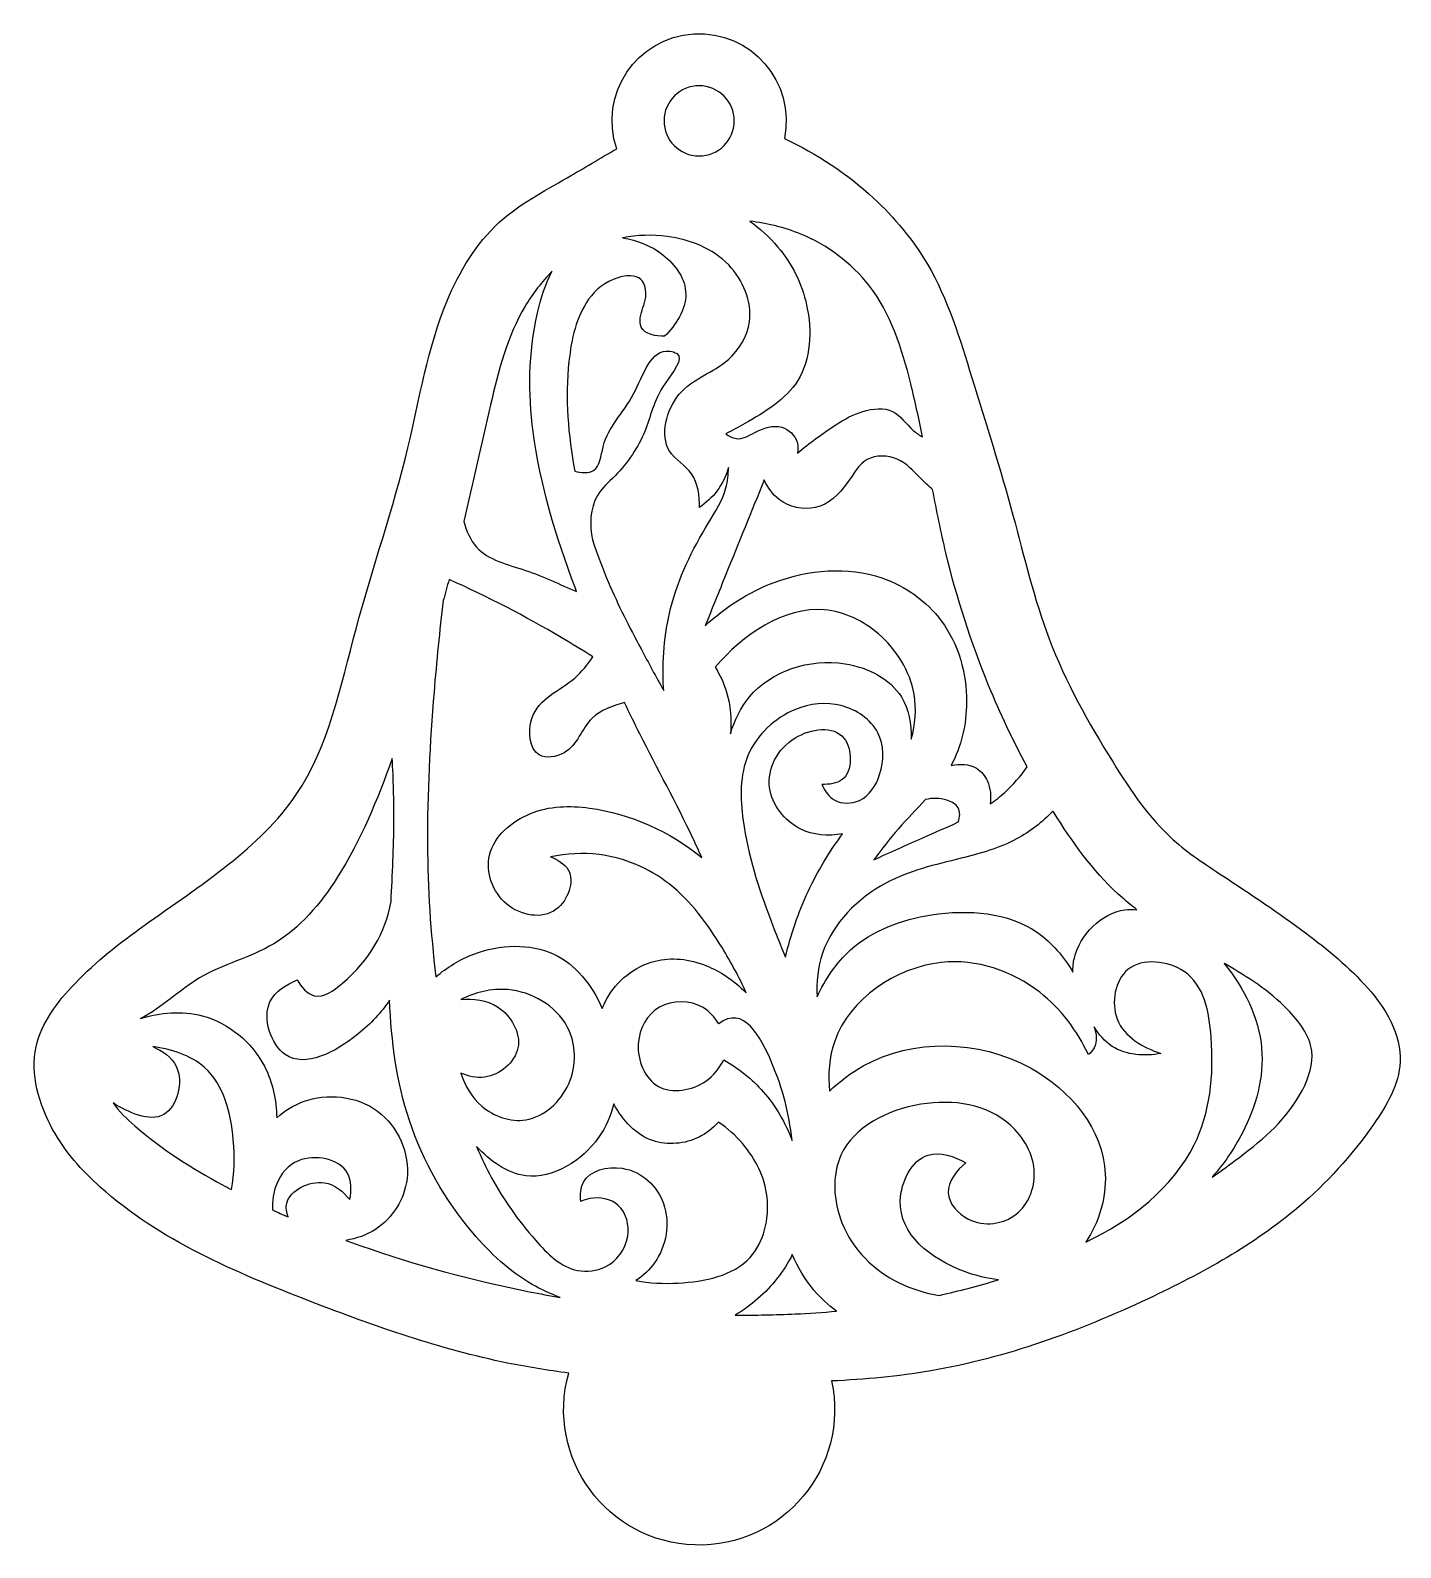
# Model space of a CAD drawing. Header units: centimetres. Extents: x 2 to 128, y -104 to 2.
# Drawn here: x 57.31 to 66.38, y -56.71 to -46.67 of the extents above; entities that cross this region are included whole.
import ezdxf

# ---------------------------------------------------------------- set-up
doc = ezdxf.new("R2010")
doc.units = ezdxf.units.CM
doc.header["$MEASUREMENT"] = 0
doc.layers.add('layer 1', color=7, linetype='Continuous')

msp = doc.modelspace()

# ---------------------------------------------------------------- linework, layer by layer
at = {"layer": 'layer 1', "color": 250}
for points, knots in [([(60.8727, -55.55176), (60.71591, -56.11265), (61.12708, -56.67188), (61.70921, -56.68945), (61.70921, -56.68945), (62.29135, -56.70703), (62.73555, -56.17365), (62.61288, -55.60431), (62.61288, -55.60431), (62.83377, -55.594), (63.05321, -55.57412), (63.26966, -55.53709), (63.26966, -55.53709), (63.76569, -55.4522), (64.24607, -55.27709), (64.70934, -55.05995), (64.70934, -55.05995), (65.0658, -54.89281), (65.41215, -54.70083), (65.70561, -54.45204), (65.70561, -54.45204), (65.89067, -54.29512), (66.05471, -54.11561), (66.20034, -53.90703), (66.20034, -53.90703), (66.28931, -53.77959), (66.37142, -53.6413), (66.37716, -53.49346), (66.37716, -53.49346), (66.38061, -53.40481), (66.35661, -53.31274), (66.3176, -53.23038), (66.3176, -53.23038), (66.27795, -53.14661), (66.22273, -53.07288), (66.16215, -53.0042), (66.16215, -53.0042), (66.04083, -52.8667), (65.89791, -52.74946), (65.75098, -52.63954), (65.75098, -52.63954), (65.57293, -52.50634), (65.38899, -52.38391), (65.20259, -52.2616), (65.20259, -52.2616), (65.08896, -52.18705), (64.97437, -52.11253), (64.8744, -52.02263), (64.8744, -52.02263), (64.71463, -51.87901), (64.59207, -51.69612), (64.47633, -51.51061), (64.47633, -51.51061), (64.31235, -51.24772), (64.16217, -50.97959), (64.0537, -50.69442), (64.0537, -50.69442), (63.95299, -50.42971), (63.88823, -50.15035), (63.81371, -49.87564), (63.81371, -49.87564), (63.7308, -49.56997), (63.63583, -49.27009), (63.54201, -48.96595), (63.54201, -48.96595), (63.46216, -48.70717), (63.38317, -48.44529), (63.24714, -48.21394), (63.24714, -48.21394), (63.15223, -48.05255), (63.02958, -47.906), (62.89078, -47.77744), (62.89078, -47.77744), (62.71602, -47.6156), (62.51565, -47.48225), (62.30076, -47.38359), (62.30076, -47.38359), (62.37799, -47.01136), (62.0802, -46.66763), (61.7008, -46.69101), (61.7008, -46.69101), (61.32139, -46.71442), (61.0681, -47.09217), (61.19047, -47.45204), (61.19047, -47.45204), (61.08073, -47.5138), (60.97364, -47.57946), (60.86368, -47.64268), (60.86368, -47.64268), (60.70643, -47.73309), (60.54339, -47.81852), (60.41128, -47.93943), (60.41128, -47.93943), (60.25978, -48.07817), (60.14902, -48.26361), (60.06844, -48.4569), (60.06844, -48.4569), (59.93764, -48.77052), (59.88622, -49.10478), (59.80816, -49.42992), (59.80816, -49.42992), (59.7116, -49.83206), (59.57429, -50.22024), (59.46477, -50.62746), (59.46477, -50.62746), (59.36231, -51.00859), (59.28421, -51.40639), (59.06923, -51.72422), (59.06923, -51.72422), (58.95014, -51.90032), (58.78904, -52.05182), (58.61904, -52.18737), (58.61904, -52.18737), (58.43781, -52.33184), (58.24647, -52.45815), (58.06141, -52.59114), (58.06141, -52.59114), (57.90142, -52.70611), (57.74613, -52.82606), (57.60497, -52.97316), (57.60497, -52.97316), (57.48811, -53.09493), (57.38096, -53.23529), (57.34701, -53.39298), (57.34701, -53.39298), (57.3086, -53.57133), (57.36392, -53.77187), (57.45627, -53.93954), (57.45627, -53.93954), (57.53819, -54.08833), (57.6493, -54.21128), (57.77124, -54.32079), (57.77124, -54.32079), (58.16167, -54.67158), (58.6629, -54.88487), (59.16241, -55.07759), (59.16241, -55.07759), (59.59366, -55.24399), (60.02365, -55.39504), (60.46743, -55.48544), (60.46743, -55.48544), (60.60138, -55.51271), (60.73658, -55.53447), (60.8727, -55.55176)], [0, 0, 0, 0, 0.02702703, 0.02702703, 0.02702703, 0.02702703, 0.05405405, 0.05405405, 0.05405405, 0.05405405, 0.08108108, 0.08108108, 0.08108108, 0.08108108, 0.10810811, 0.10810811, 0.10810811, 0.10810811, 0.13513514, 0.13513514, 0.13513514, 0.13513514, 0.16216216, 0.16216216, 0.16216216, 0.16216216, 0.18918919, 0.18918919, 0.18918919, 0.18918919, 0.21621622, 0.21621622, 0.21621622, 0.21621622, 0.24324324, 0.24324324, 0.24324324, 0.24324324, 0.27027027, 0.27027027, 0.27027027, 0.27027027, 0.2972973, 0.2972973, 0.2972973, 0.2972973, 0.32432432, 0.32432432, 0.32432432, 0.32432432, 0.35135135, 0.35135135, 0.35135135, 0.35135135, 0.37837838, 0.37837838, 0.37837838, 0.37837838, 0.40540541, 0.40540541, 0.40540541, 0.40540541, 0.43243243, 0.43243243, 0.43243243, 0.43243243, 0.45945946, 0.45945946, 0.45945946, 0.45945946, 0.48648649, 0.48648649, 0.48648649, 0.48648649, 0.51351351, 0.51351351, 0.51351351, 0.51351351, 0.54054054, 0.54054054, 0.54054054, 0.54054054, 0.56756757, 0.56756757, 0.56756757, 0.56756757, 0.59459459, 0.59459459, 0.59459459, 0.59459459, 0.62162162, 0.62162162, 0.62162162, 0.62162162, 0.64864865, 0.64864865, 0.64864865, 0.64864865, 0.67567568, 0.67567568, 0.67567568, 0.67567568, 0.7027027, 0.7027027, 0.7027027, 0.7027027, 0.72972973, 0.72972973, 0.72972973, 0.72972973, 0.75675676, 0.75675676, 0.75675676, 0.75675676, 0.78378378, 0.78378378, 0.78378378, 0.78378378, 0.81081081, 0.81081081, 0.81081081, 0.81081081, 0.83783784, 0.83783784, 0.83783784, 0.83783784, 0.86486486, 0.86486486, 0.86486486, 0.86486486, 0.89189189, 0.89189189, 0.89189189, 0.89189189, 0.91891892, 0.91891892, 0.91891892, 0.91891892, 0.94594595, 0.94594595, 0.94594595, 0.94594595, 1, 1, 1, 1]), ([(61.73548, -47.49872), (61.60719, -47.49827), (61.50355, -47.39389), (61.504, -47.26561), (61.504, -47.26561), (61.50447, -47.13734), (61.60882, -47.03369), (61.73709, -47.03417), (61.73709, -47.03417), (61.8654, -47.03462), (61.96902, -47.13897), (61.96857, -47.26724), (61.96857, -47.26724), (61.96809, -47.39555), (61.86375, -47.49916), (61.73548, -47.49872)], [0, 0, 0, 0, 0.2, 0.2, 0.2, 0.2, 0.4, 0.4, 0.4, 0.4, 0.6, 0.6, 0.6, 0.6, 1, 1, 1, 1]), ([(62.50962, -49.36928), (62.46777, -49.40025), (62.42687, -49.43222), (62.3869, -49.46543), (62.3869, -49.46543), (62.39174, -49.44163), (62.39273, -49.4162), (62.38588, -49.39263), (62.38588, -49.39263), (62.37254, -49.34691), (62.32973, -49.30825), (62.28469, -49.29425), (62.28469, -49.29425), (62.22608, -49.27603), (62.16368, -49.29954), (62.10447, -49.32918), (62.10447, -49.32918), (62.06262, -49.35011), (62.02236, -49.37406), (61.98095, -49.36867), (61.98095, -49.36867), (61.9568, -49.36554), (61.93224, -49.3524), (61.91224, -49.33706), (61.91224, -49.33706), (61.95536, -49.31648), (61.99664, -49.29342), (62.03869, -49.26949), (62.03869, -49.26949), (62.17121, -49.19407), (62.31148, -49.10995), (62.38935, -48.98471), (62.38935, -48.98471), (62.47587, -48.84559), (62.4854, -48.6558), (62.44808, -48.48644), (62.44808, -48.48644), (62.41589, -48.3404), (62.34884, -48.20957), (62.25556, -48.09901), (62.25556, -48.09901), (62.20187, -48.03536), (62.13947, -47.97845), (62.07145, -47.92998), (62.07145, -47.92998), (62.18755, -47.94466), (62.30098, -47.97137), (62.40916, -48.0159), (62.40916, -48.0159), (62.58389, -48.08784), (62.74486, -48.20632), (62.86056, -48.35463), (62.86056, -48.35463), (63.00571, -48.54068), (63.07963, -48.77368), (63.1374, -49.00621), (63.1374, -49.00621), (63.16653, -49.12347), (63.19154, -49.24062), (63.21485, -49.3575), (63.21485, -49.3575), (63.1931, -49.34522), (63.17243, -49.33106), (63.15344, -49.31431), (63.15344, -49.31431), (63.10639, -49.27281), (63.06981, -49.21548), (63.01682, -49.18948), (63.01682, -49.18948), (62.96044, -49.16182), (62.88548, -49.16967), (62.81992, -49.18958), (62.81992, -49.18958), (62.75325, -49.20981), (62.6963, -49.24251), (62.64048, -49.27842), (62.64048, -49.27842), (62.59607, -49.30701), (62.55236, -49.33763), (62.50962, -49.36928)], [0, 0, 0, 0, 0.04761905, 0.04761905, 0.04761905, 0.04761905, 0.0952381, 0.0952381, 0.0952381, 0.0952381, 0.14285714, 0.14285714, 0.14285714, 0.14285714, 0.19047619, 0.19047619, 0.19047619, 0.19047619, 0.23809524, 0.23809524, 0.23809524, 0.23809524, 0.28571429, 0.28571429, 0.28571429, 0.28571429, 0.33333333, 0.33333333, 0.33333333, 0.33333333, 0.38095238, 0.38095238, 0.38095238, 0.38095238, 0.42857143, 0.42857143, 0.42857143, 0.42857143, 0.47619048, 0.47619048, 0.47619048, 0.47619048, 0.52380952, 0.52380952, 0.52380952, 0.52380952, 0.57142857, 0.57142857, 0.57142857, 0.57142857, 0.61904762, 0.61904762, 0.61904762, 0.61904762, 0.66666667, 0.66666667, 0.66666667, 0.66666667, 0.71428571, 0.71428571, 0.71428571, 0.71428571, 0.76190476, 0.76190476, 0.76190476, 0.76190476, 0.80952381, 0.80952381, 0.80952381, 0.80952381, 0.85714286, 0.85714286, 0.85714286, 0.85714286, 0.9047619, 0.9047619, 0.9047619, 0.9047619, 1, 1, 1, 1]), ([(61.54713, -50.49338), (61.50447, -50.6623), (61.49124, -50.8404), (61.50055, -51.01458), (61.50055, -51.01458), (61.50093, -51.02157), (61.50132, -51.02852), (61.50166, -51.03551), (61.50166, -51.03551), (61.45027, -50.94459), (61.40061, -50.85268), (61.3516, -50.76039), (61.3516, -50.76039), (61.27501, -50.6161), (61.20014, -50.47079), (61.13599, -50.32041), (61.13599, -50.32041), (61.09671, -50.22841), (61.06149, -50.1345), (61.03029, -50.03924), (61.03029, -50.03924), (61.0101, -49.94298), (61.01307, -49.82888), (61.06232, -49.7459), (61.06232, -49.7459), (61.09183, -49.6962), (61.13793, -49.65766), (61.18032, -49.61438), (61.18032, -49.61438), (61.2648, -49.52814), (61.33473, -49.423), (61.37598, -49.3219), (61.37598, -49.3219), (61.41652, -49.22257), (61.42938, -49.12712), (61.51133, -49.00366), (61.51133, -49.00366), (61.56158, -48.92796), (61.63786, -48.8417), (61.58844, -48.8061), (61.58844, -48.8061), (61.57693, -48.79779), (61.55855, -48.79225), (61.5416, -48.79011), (61.5416, -48.79011), (61.41477, -48.77416), (61.3681, -48.94943), (61.30254, -49.0732), (61.30254, -49.0732), (61.23124, -49.20789), (61.13761, -49.28158), (61.10102, -49.42236), (61.10102, -49.42236), (61.08561, -49.48176), (61.08035, -49.55306), (61.03668, -49.57976), (61.03668, -49.57976), (61.00506, -49.59909), (60.95338, -49.59508), (60.91373, -49.58458), (60.91373, -49.58458), (60.86888, -49.34634), (60.84814, -49.1053), (60.87465, -48.85749), (60.87465, -48.85749), (60.89035, -48.71105), (60.9225, -48.56221), (61.00487, -48.44736), (61.00487, -48.44736), (61.05074, -48.38343), (61.11212, -48.33), (61.19704, -48.30438), (61.19704, -48.30438), (61.25175, -48.28786), (61.31623, -48.28288), (61.35096, -48.31567), (61.35096, -48.31567), (61.37846, -48.34167), (61.3873, -48.39141), (61.3823, -48.43394), (61.3823, -48.43394), (61.37658, -48.48259), (61.35275, -48.52179), (61.34643, -48.56929), (61.34643, -48.56929), (61.34366, -48.5904), (61.34433, -48.61316), (61.35272, -48.63124), (61.35272, -48.63124), (61.37514, -48.67954), (61.4527, -48.69457), (61.50798, -48.69077), (61.50798, -48.69077), (61.58228, -48.61861), (61.64866, -48.51442), (61.64793, -48.41335), (61.64793, -48.41335), (61.64723, -48.31519), (61.58317, -48.21994), (61.49625, -48.1524), (61.49625, -48.1524), (61.41962, -48.09285), (61.32519, -48.05482), (61.22996, -48.04037), (61.22996, -48.04037), (61.32618, -48.02145), (61.42565, -48.01864), (61.52457, -48.03175), (61.52457, -48.03175), (61.67543, -48.05176), (61.82514, -48.10874), (61.93182, -48.2202), (61.93182, -48.2202), (62.02692, -48.31953), (62.08785, -48.46219), (62.06928, -48.59583), (62.06928, -48.59583), (62.05602, -48.6915), (62.00201, -48.78258), (61.92988, -48.84597), (61.92988, -48.84597), (61.82961, -48.93405), (61.69426, -48.9686), (61.60477, -49.07575), (61.60477, -49.07575), (61.51912, -49.17832), (61.47547, -49.34742), (61.54085, -49.45142), (61.54085, -49.45142), (61.57685, -49.50872), (61.64599, -49.54626), (61.68616, -49.60302), (61.68616, -49.60302), (61.72966, -49.66452), (61.73917, -49.74862), (61.73847, -49.82444), (61.73847, -49.82444), (61.78217, -49.79481), (61.82183, -49.75822), (61.85369, -49.71573), (61.85369, -49.71573), (61.88863, -49.66921), (61.91424, -49.61565), (61.93039, -49.56011), (61.93039, -49.56011), (61.92978, -49.6055), (61.92519, -49.65163), (61.91341, -49.69521), (61.91341, -49.69521), (61.89112, -49.77783), (61.84314, -49.85134), (61.798, -49.92611), (61.798, -49.92611), (61.6896, -50.10585), (61.59769, -50.29313), (61.54713, -50.49338)], [0, 0, 0, 0, 0.025, 0.025, 0.025, 0.025, 0.05, 0.05, 0.05, 0.05, 0.075, 0.075, 0.075, 0.075, 0.1, 0.1, 0.1, 0.1, 0.125, 0.125, 0.125, 0.125, 0.15, 0.15, 0.15, 0.15, 0.175, 0.175, 0.175, 0.175, 0.2, 0.2, 0.2, 0.2, 0.225, 0.225, 0.225, 0.225, 0.25, 0.25, 0.25, 0.25, 0.275, 0.275, 0.275, 0.275, 0.3, 0.3, 0.3, 0.3, 0.325, 0.325, 0.325, 0.325, 0.35, 0.35, 0.35, 0.35, 0.375, 0.375, 0.375, 0.375, 0.4, 0.4, 0.4, 0.4, 0.425, 0.425, 0.425, 0.425, 0.45, 0.45, 0.45, 0.45, 0.475, 0.475, 0.475, 0.475, 0.5, 0.5, 0.5, 0.5, 0.525, 0.525, 0.525, 0.525, 0.55, 0.55, 0.55, 0.55, 0.575, 0.575, 0.575, 0.575, 0.6, 0.6, 0.6, 0.6, 0.625, 0.625, 0.625, 0.625, 0.65, 0.65, 0.65, 0.65, 0.675, 0.675, 0.675, 0.675, 0.7, 0.7, 0.7, 0.7, 0.725, 0.725, 0.725, 0.725, 0.75, 0.75, 0.75, 0.75, 0.775, 0.775, 0.775, 0.775, 0.8, 0.8, 0.8, 0.8, 0.825, 0.825, 0.825, 0.825, 0.85, 0.85, 0.85, 0.85, 0.875, 0.875, 0.875, 0.875, 0.9, 0.9, 0.9, 0.9, 0.925, 0.925, 0.925, 0.925, 0.95, 0.95, 0.95, 0.95, 1, 1, 1, 1]), ([(60.58572, -50.24079), (60.46864, -50.2012), (60.34014, -50.17332), (60.26256, -50.08622), (60.26256, -50.08622), (60.22151, -50.04012), (60.19474, -49.97747), (60.17815, -49.91651), (60.17815, -49.91651), (60.23934, -49.66069), (60.29503, -49.40357), (60.35568, -49.14517), (60.35568, -49.14517), (60.4087, -48.91915), (60.46551, -48.69217), (60.58486, -48.49238), (60.58486, -48.49238), (60.63443, -48.40937), (60.69482, -48.33105), (60.76356, -48.26119), (60.76356, -48.26119), (60.71856, -48.34403), (60.68876, -48.44152), (60.66671, -48.53717), (60.66671, -48.53717), (60.60407, -48.80919), (60.60416, -49.06644), (60.63737, -49.32305), (60.63737, -49.32305), (60.6825, -49.6718), (60.7888, -50.01939), (60.9151, -50.35506), (60.9151, -50.35506), (60.91829, -50.36354), (60.92148, -50.37202), (60.9247, -50.38052), (60.9247, -50.38052), (60.81311, -50.33394), (60.70538, -50.28123), (60.58572, -50.24079)], [0, 0, 0, 0, 0.09090909, 0.09090909, 0.09090909, 0.09090909, 0.18181818, 0.18181818, 0.18181818, 0.18181818, 0.27272727, 0.27272727, 0.27272727, 0.27272727, 0.36363636, 0.36363636, 0.36363636, 0.36363636, 0.45454545, 0.45454545, 0.45454545, 0.45454545, 0.54545455, 0.54545455, 0.54545455, 0.54545455, 0.63636364, 0.63636364, 0.63636364, 0.63636364, 0.72727273, 0.72727273, 0.72727273, 0.72727273, 0.81818182, 0.81818182, 0.81818182, 0.81818182, 1, 1, 1, 1]), ([(62.9458, -50.29058), (62.71841, -50.21255), (62.46119, -50.23568), (62.23364, -50.32067), (62.23364, -50.32067), (62.06198, -50.38476), (61.9072, -50.48409), (61.7763, -50.60718), (61.7763, -50.60718), (61.82189, -50.49428), (61.86754, -50.38141), (61.91326, -50.26857), (61.91326, -50.26857), (61.99783, -50.05975), (62.08252, -49.85098), (62.16744, -49.64232), (62.16744, -49.64232), (62.18991, -49.69195), (62.22267, -49.73841), (62.26717, -49.7719), (62.26717, -49.7719), (62.33359, -49.82186), (62.42616, -49.84301), (62.50528, -49.82517), (62.50528, -49.82517), (62.59269, -49.80546), (62.6636, -49.73815), (62.7187, -49.66031), (62.7187, -49.66031), (62.75969, -49.60238), (62.79195, -49.53861), (62.8487, -49.50744), (62.8487, -49.50744), (62.90516, -49.47644), (62.98587, -49.47765), (63.04824, -49.5046), (63.04824, -49.5046), (63.10952, -49.53108), (63.15304, -49.58235), (63.19964, -49.62908), (63.19964, -49.62908), (63.22631, -49.65585), (63.254, -49.68111), (63.28188, -49.70596), (63.28188, -49.70596), (63.30877, -49.84604), (63.33669, -49.98564), (63.36983, -50.12457), (63.36983, -50.12457), (63.44094, -50.42268), (63.5361, -50.71774), (63.65299, -51.00237), (63.65299, -51.00237), (63.7286, -51.1865), (63.81329, -51.36629), (63.90797, -51.54137), (63.90797, -51.54137), (63.86427, -51.60265), (63.8152, -51.66017), (63.76005, -51.7099), (63.76005, -51.7099), (63.72955, -51.73736), (63.69724, -51.76244), (63.66348, -51.7857), (63.66348, -51.7857), (63.6699, -51.73418), (63.66521, -51.6819), (63.64441, -51.63554), (63.64441, -51.63554), (63.62877, -51.60067), (63.60402, -51.56915), (63.57241, -51.54985), (63.57241, -51.54985), (63.5251, -51.52095), (63.46241, -51.51942), (63.4041, -51.53247), (63.4041, -51.53247), (63.47243, -51.40671), (63.50618, -51.25952), (63.50685, -51.11175), (63.50685, -51.11175), (63.50774, -50.91954), (63.45265, -50.72642), (63.3394, -50.57469), (63.3394, -50.57469), (63.24168, -50.44381), (63.10065, -50.34373), (62.9458, -50.29058)], [0, 0, 0, 0, 0.04347826, 0.04347826, 0.04347826, 0.04347826, 0.08695652, 0.08695652, 0.08695652, 0.08695652, 0.13043478, 0.13043478, 0.13043478, 0.13043478, 0.17391304, 0.17391304, 0.17391304, 0.17391304, 0.2173913, 0.2173913, 0.2173913, 0.2173913, 0.26086957, 0.26086957, 0.26086957, 0.26086957, 0.30434783, 0.30434783, 0.30434783, 0.30434783, 0.34782609, 0.34782609, 0.34782609, 0.34782609, 0.39130435, 0.39130435, 0.39130435, 0.39130435, 0.43478261, 0.43478261, 0.43478261, 0.43478261, 0.47826087, 0.47826087, 0.47826087, 0.47826087, 0.52173913, 0.52173913, 0.52173913, 0.52173913, 0.56521739, 0.56521739, 0.56521739, 0.56521739, 0.60869565, 0.60869565, 0.60869565, 0.60869565, 0.65217391, 0.65217391, 0.65217391, 0.65217391, 0.69565217, 0.69565217, 0.69565217, 0.69565217, 0.73913043, 0.73913043, 0.73913043, 0.73913043, 0.7826087, 0.7826087, 0.7826087, 0.7826087, 0.82608696, 0.82608696, 0.82608696, 0.82608696, 0.86956522, 0.86956522, 0.86956522, 0.86956522, 0.91304348, 0.91304348, 0.91304348, 0.91304348, 1, 1, 1, 1]), ([(62.0473, -53.03546), (61.96114, -52.94964), (61.8745, -52.89334), (61.78587, -52.85742), (61.78587, -52.85742), (61.67096, -52.81081), (61.55271, -52.79847), (61.44463, -52.8258), (61.44463, -52.8258), (61.30981, -52.85991), (61.19085, -52.95568), (61.1245, -53.07623), (61.1245, -53.07623), (61.11327, -53.09662), (61.10354, -53.11771), (61.09525, -53.13939), (61.09525, -53.13939), (61.02545, -52.98155), (60.91816, -52.84715), (60.77419, -52.78028), (60.77419, -52.78028), (60.61647, -52.70701), (60.4147, -52.71482), (60.2439, -52.77958), (60.2439, -52.77958), (60.15091, -52.81483), (60.0671, -52.86696), (59.99354, -52.93028), (59.99354, -52.93028), (59.95762, -52.63682), (59.9401, -52.34515), (59.93812, -52.0523), (59.93812, -52.0523), (59.93586, -51.71746), (59.95388, -51.38107), (59.98119, -51.0462), (59.98119, -51.0462), (59.99775, -50.8434), (60.01772, -50.64118), (60.0426, -50.4394), (60.0426, -50.4394), (60.05559, -50.39318), (60.06831, -50.34689), (60.08079, -50.30057), (60.08079, -50.30057), (60.33533, -50.41472), (60.5838, -50.54321), (60.82396, -50.68513), (60.82396, -50.68513), (60.89449, -50.7268), (60.96433, -50.76965), (61.03342, -50.81361), (61.03342, -50.81361), (60.99718, -50.86347), (60.95976, -50.91246), (60.91302, -50.95298), (60.91302, -50.95298), (60.81413, -51.0387), (60.67358, -51.08623), (60.62904, -51.22009), (60.62904, -51.22009), (60.60087, -51.30479), (60.61115, -51.42404), (60.67769, -51.46194), (60.67769, -51.46194), (60.72216, -51.48727), (60.79177, -51.47629), (60.84192, -51.44729), (60.84192, -51.44729), (60.93156, -51.39545), (60.95896, -51.28616), (61.02777, -51.21856), (61.02777, -51.21856), (61.08318, -51.1641), (61.16546, -51.1367), (61.24177, -51.1158), (61.24177, -51.1158), (61.27514, -51.18529), (61.30924, -51.25442), (61.34401, -51.32325), (61.34401, -51.32325), (61.46023, -51.5533), (61.58407, -51.78008), (61.69499, -52.01303), (61.69499, -52.01303), (61.71518, -52.05546), (61.73493, -52.09804), (61.75429, -52.14086), (61.75429, -52.14086), (61.54365, -51.96872), (61.28056, -51.84976), (61.01052, -51.81374), (61.01052, -51.81374), (60.87918, -51.7962), (60.74618, -51.7983), (60.61998, -51.84985), (60.61998, -51.84985), (60.49572, -51.90058), (60.37804, -51.99925), (60.3486, -52.12459), (60.3486, -52.12459), (60.32243, -52.23602), (60.36605, -52.36853), (60.46242, -52.44851), (60.46242, -52.44851), (60.55509, -52.52536), (60.69651, -52.55366), (60.79062, -52.48318), (60.79062, -52.48318), (60.86843, -52.4249), (60.91388, -52.29912), (60.86993, -52.22207), (60.86993, -52.22207), (60.84658, -52.18112), (60.79795, -52.15393), (60.75295, -52.13633), (60.75295, -52.13633), (60.85771, -52.11415), (60.96671, -52.10749), (61.07387, -52.12088), (61.07387, -52.12088), (61.24154, -52.14182), (61.40469, -52.2119), (61.53759, -52.31529), (61.53759, -52.31529), (61.68248, -52.428), (61.79146, -52.58026), (61.88774, -52.73696), (61.88774, -52.73696), (61.9472, -52.83375), (62.00182, -52.93223), (62.0473, -53.03546)], [0, 0, 0, 0, 0.02941176, 0.02941176, 0.02941176, 0.02941176, 0.05882353, 0.05882353, 0.05882353, 0.05882353, 0.08823529, 0.08823529, 0.08823529, 0.08823529, 0.11764706, 0.11764706, 0.11764706, 0.11764706, 0.14705882, 0.14705882, 0.14705882, 0.14705882, 0.17647059, 0.17647059, 0.17647059, 0.17647059, 0.20588235, 0.20588235, 0.20588235, 0.20588235, 0.23529412, 0.23529412, 0.23529412, 0.23529412, 0.26470588, 0.26470588, 0.26470588, 0.26470588, 0.29411765, 0.29411765, 0.29411765, 0.29411765, 0.32352941, 0.32352941, 0.32352941, 0.32352941, 0.35294118, 0.35294118, 0.35294118, 0.35294118, 0.38235294, 0.38235294, 0.38235294, 0.38235294, 0.41176471, 0.41176471, 0.41176471, 0.41176471, 0.44117647, 0.44117647, 0.44117647, 0.44117647, 0.47058824, 0.47058824, 0.47058824, 0.47058824, 0.5, 0.5, 0.5, 0.5, 0.52941176, 0.52941176, 0.52941176, 0.52941176, 0.55882353, 0.55882353, 0.55882353, 0.55882353, 0.58823529, 0.58823529, 0.58823529, 0.58823529, 0.61764706, 0.61764706, 0.61764706, 0.61764706, 0.64705882, 0.64705882, 0.64705882, 0.64705882, 0.67647059, 0.67647059, 0.67647059, 0.67647059, 0.70588235, 0.70588235, 0.70588235, 0.70588235, 0.73529412, 0.73529412, 0.73529412, 0.73529412, 0.76470588, 0.76470588, 0.76470588, 0.76470588, 0.79411765, 0.79411765, 0.79411765, 0.79411765, 0.82352941, 0.82352941, 0.82352941, 0.82352941, 0.85294118, 0.85294118, 0.85294118, 0.85294118, 0.88235294, 0.88235294, 0.88235294, 0.88235294, 0.91176471, 0.91176471, 0.91176471, 0.91176471, 0.94117647, 0.94117647, 0.94117647, 0.94117647, 1, 1, 1, 1]), ([(62.06899, -51.07854), (62.01002, -51.14943), (61.96941, -51.23524), (61.94302, -51.32306), (61.94302, -51.32306), (61.95218, -51.23065), (61.94448, -51.13498), (61.9175, -51.04562), (61.9175, -51.04562), (61.90005, -50.98784), (61.87453, -50.93269), (61.84304, -50.88155), (61.84304, -50.88155), (62.02118, -50.66861), (62.29955, -50.47778), (62.5672, -50.50174), (62.5672, -50.50174), (62.69535, -50.51322), (62.82101, -50.5739), (62.923, -50.66115), (62.923, -50.66115), (63.04438, -50.76496), (63.1322, -50.90638), (63.15887, -51.06065), (63.15887, -51.06065), (63.17572, -51.15801), (63.16818, -51.26044), (63.14085, -51.3566), (63.14085, -51.3566), (63.14257, -51.25697), (63.12413, -51.15772), (63.07503, -51.07842), (63.07503, -51.07842), (63.00042, -50.95786), (62.85492, -50.88327), (62.70243, -50.85919), (62.70243, -50.85919), (62.466, -50.82184), (62.21281, -50.9058), (62.06899, -51.07854)], [0, 0, 0, 0, 0.09090909, 0.09090909, 0.09090909, 0.09090909, 0.18181818, 0.18181818, 0.18181818, 0.18181818, 0.27272727, 0.27272727, 0.27272727, 0.27272727, 0.36363636, 0.36363636, 0.36363636, 0.36363636, 0.45454545, 0.45454545, 0.45454545, 0.45454545, 0.54545455, 0.54545455, 0.54545455, 0.54545455, 0.63636364, 0.63636364, 0.63636364, 0.63636364, 0.72727273, 0.72727273, 0.72727273, 0.72727273, 0.81818182, 0.81818182, 0.81818182, 0.81818182, 1, 1, 1, 1]), ([(62.20991, -52.55433), (62.13006, -52.34107), (62.05847, -52.12643), (62.02724, -51.89528), (62.02724, -51.89528), (62.00737, -51.74809), (62.00382, -51.59422), (62.06143, -51.46117), (62.06143, -51.46117), (62.11877, -51.32874), (62.23664, -51.21696), (62.37372, -51.16075), (62.37372, -51.16075), (62.47016, -51.12123), (62.57613, -51.1092), (62.67758, -51.1359), (62.67758, -51.1359), (62.77762, -51.16222), (62.87326, -51.22622), (62.9193, -51.31465), (62.9193, -51.31465), (62.96185, -51.39638), (62.96198, -51.49897), (62.93132, -51.59228), (62.93132, -51.59228), (62.90733, -51.66521), (62.86452, -51.73245), (62.79705, -51.76298), (62.79705, -51.76298), (62.74645, -51.78586), (62.68201, -51.78812), (62.63422, -51.76174), (62.63422, -51.76174), (62.59467, -51.73989), (62.56653, -51.69838), (62.54956, -51.65676), (62.54956, -51.65676), (62.5955, -51.65765), (62.64848, -51.6527), (62.6836, -51.62479), (62.6836, -51.62479), (62.7536, -51.56912), (62.75255, -51.42206), (62.69388, -51.35035), (62.69388, -51.35035), (62.62507, -51.26625), (62.47705, -51.28574), (62.3718, -51.34961), (62.3718, -51.34961), (62.25128, -51.42276), (62.18687, -51.55409), (62.20302, -51.67762), (62.20302, -51.67762), (62.21788, -51.79138), (62.30111, -51.89847), (62.40507, -51.95079), (62.40507, -51.95079), (62.49066, -51.99388), (62.59033, -51.99985), (62.68616, -51.98461), (62.68616, -51.98461), (62.59738, -52.10363), (62.52072, -52.2313), (62.45794, -52.36554), (62.45794, -52.36554), (62.39298, -52.50444), (62.3429, -52.65035), (62.30787, -52.7993), (62.30787, -52.7993), (62.27275, -52.71868), (62.24072, -52.6366), (62.20991, -52.55433)], [0, 0, 0, 0, 0.05263158, 0.05263158, 0.05263158, 0.05263158, 0.10526316, 0.10526316, 0.10526316, 0.10526316, 0.15789474, 0.15789474, 0.15789474, 0.15789474, 0.21052632, 0.21052632, 0.21052632, 0.21052632, 0.26315789, 0.26315789, 0.26315789, 0.26315789, 0.31578947, 0.31578947, 0.31578947, 0.31578947, 0.36842105, 0.36842105, 0.36842105, 0.36842105, 0.42105263, 0.42105263, 0.42105263, 0.42105263, 0.47368421, 0.47368421, 0.47368421, 0.47368421, 0.52631579, 0.52631579, 0.52631579, 0.52631579, 0.57894737, 0.57894737, 0.57894737, 0.57894737, 0.63157895, 0.63157895, 0.63157895, 0.63157895, 0.68421053, 0.68421053, 0.68421053, 0.68421053, 0.73684211, 0.73684211, 0.73684211, 0.73684211, 0.78947368, 0.78947368, 0.78947368, 0.78947368, 0.84210526, 0.84210526, 0.84210526, 0.84210526, 0.89473684, 0.89473684, 0.89473684, 0.89473684, 1, 1, 1, 1]), ([(60.61424, -55.01384), (60.23503, -54.93844), (59.86051, -54.83801), (59.49588, -54.70906), (59.49588, -54.70906), (59.46328, -54.69752), (59.43077, -54.68578), (59.39832, -54.67378), (59.39832, -54.67378), (59.4679, -54.66236), (59.53531, -54.63913), (59.59398, -54.60111), (59.59398, -54.60111), (59.70611, -54.5284), (59.7864, -54.40151), (59.80232, -54.26641), (59.80232, -54.26641), (59.82204, -54.09901), (59.74298, -53.91903), (59.60718, -53.81873), (59.60718, -53.81873), (59.4693, -53.71691), (59.27292, -53.69719), (59.11539, -53.75556), (59.11539, -53.75556), (59.05005, -53.77978), (58.99139, -53.81745), (58.93971, -53.8625), (58.93971, -53.8625), (58.93805, -53.74558), (58.91372, -53.62697), (58.85855, -53.52186), (58.85855, -53.52186), (58.77478, -53.36225), (58.6199, -53.23383), (58.44655, -53.18785), (58.44655, -53.18785), (58.31273, -53.15238), (58.16786, -53.16607), (58.03748, -53.20648), (58.03748, -53.20648), (58.18556, -53.13151), (58.2947, -53.01696), (58.42843, -52.93781), (58.42843, -52.93781), (58.58101, -52.84747), (58.76557, -52.80325), (58.92019, -52.71154), (58.92019, -52.71154), (59.09357, -52.60872), (59.22938, -52.44618), (59.34007, -52.27325), (59.34007, -52.27325), (59.49849, -52.02575), (59.60549, -51.75699), (59.70483, -51.48487), (59.70483, -51.48487), (59.71181, -51.62259), (59.71661, -51.76072), (59.71593, -51.89841), (59.71593, -51.89841), (59.7151, -52.07654), (59.70518, -52.25395), (59.69654, -52.43246), (59.69654, -52.43246), (59.66049, -52.63861), (59.55627, -52.81573), (59.37535, -52.97188), (59.37535, -52.97188), (59.3164, -53.02276), (59.24931, -53.07142), (59.18876, -53.05572), (59.18876, -53.05572), (59.14308, -53.04388), (59.10113, -52.99543), (59.07561, -52.95077), (59.07561, -52.95077), (59.00434, -52.9803), (58.92762, -53.02529), (58.89495, -53.09541), (58.89495, -53.09541), (58.84372, -53.20549), (58.90108, -53.37751), (58.99634, -53.44418), (58.99634, -53.44418), (59.12706, -53.53564), (59.32923, -53.42858), (59.47658, -53.31048), (59.47658, -53.31048), (59.56475, -53.23982), (59.63331, -53.1652), (59.68706, -53.08392), (59.68706, -53.08392), (59.69781, -53.35597), (59.73344, -53.62547), (59.81824, -53.88093), (59.81824, -53.88093), (59.90804, -54.1515), (60.0529, -54.40632), (60.23988, -54.62609), (60.23988, -54.62609), (60.35284, -54.75889), (60.48118, -54.87891), (60.6307, -54.96498), (60.6307, -54.96498), (60.69, -54.9991), (60.75262, -55.02792), (60.81713, -55.05172), (60.81713, -55.05172), (60.74938, -55.03991), (60.68174, -55.02727), (60.61424, -55.01384)], [0, 0, 0, 0, 0.03448276, 0.03448276, 0.03448276, 0.03448276, 0.06896552, 0.06896552, 0.06896552, 0.06896552, 0.10344828, 0.10344828, 0.10344828, 0.10344828, 0.13793103, 0.13793103, 0.13793103, 0.13793103, 0.17241379, 0.17241379, 0.17241379, 0.17241379, 0.20689655, 0.20689655, 0.20689655, 0.20689655, 0.24137931, 0.24137931, 0.24137931, 0.24137931, 0.27586207, 0.27586207, 0.27586207, 0.27586207, 0.31034483, 0.31034483, 0.31034483, 0.31034483, 0.34482759, 0.34482759, 0.34482759, 0.34482759, 0.37931034, 0.37931034, 0.37931034, 0.37931034, 0.4137931, 0.4137931, 0.4137931, 0.4137931, 0.44827586, 0.44827586, 0.44827586, 0.44827586, 0.48275862, 0.48275862, 0.48275862, 0.48275862, 0.51724138, 0.51724138, 0.51724138, 0.51724138, 0.55172414, 0.55172414, 0.55172414, 0.55172414, 0.5862069, 0.5862069, 0.5862069, 0.5862069, 0.62068966, 0.62068966, 0.62068966, 0.62068966, 0.65517241, 0.65517241, 0.65517241, 0.65517241, 0.68965517, 0.68965517, 0.68965517, 0.68965517, 0.72413793, 0.72413793, 0.72413793, 0.72413793, 0.75862069, 0.75862069, 0.75862069, 0.75862069, 0.79310345, 0.79310345, 0.79310345, 0.79310345, 0.82758621, 0.82758621, 0.82758621, 0.82758621, 0.86206897, 0.86206897, 0.86206897, 0.86206897, 0.89655172, 0.89655172, 0.89655172, 0.89655172, 0.93103448, 0.93103448, 0.93103448, 0.93103448, 1, 1, 1, 1]), ([(63.45086, -51.90543), (63.37417, -51.94201), (63.29518, -51.97522), (63.21754, -52.00946), (63.21754, -52.00946), (63.10773, -52.05784), (63.00067, -52.10835), (62.89176, -52.15492), (62.89176, -52.15492), (62.94558, -52.08627), (62.99758, -52.0165), (63.05503, -51.95041), (63.05503, -51.95041), (63.11258, -51.88424), (63.17559, -51.82172), (63.23508, -51.75702), (63.23508, -51.75702), (63.28086, -51.74662), (63.32903, -51.74643), (63.37545, -51.76145), (63.37545, -51.76145), (63.4062, -51.77141), (63.43619, -51.78803), (63.45048, -51.8117), (63.45048, -51.8117), (63.46598, -51.83734), (63.46308, -51.87133), (63.45086, -51.90543)], [0, 0, 0, 0, 0.125, 0.125, 0.125, 0.125, 0.25, 0.25, 0.25, 0.25, 0.375, 0.375, 0.375, 0.375, 0.5, 0.5, 0.5, 0.5, 0.625, 0.625, 0.625, 0.625, 0.75, 0.75, 0.75, 0.75, 1, 1, 1, 1]), ([(63.97573, -52.63711), (63.78248, -52.50274), (63.52063, -52.48235), (63.27553, -52.52025), (63.27553, -52.52025), (63.07389, -52.55146), (62.8836, -52.62208), (62.73937, -52.75173), (62.73937, -52.75173), (62.64516, -52.8364), (62.57061, -52.94626), (62.51702, -53.06353), (62.51702, -53.06353), (62.51255, -52.96611), (62.52222, -52.86606), (62.55358, -52.77324), (62.55358, -52.77324), (62.62038, -52.57531), (62.78563, -52.41), (62.97152, -52.31025), (62.97152, -52.31025), (63.12805, -52.22626), (63.29923, -52.18874), (63.47023, -52.14564), (63.47023, -52.14564), (63.5972, -52.11364), (63.72407, -52.07855), (63.8384, -52.01711), (63.8384, -52.01711), (63.92657, -51.9697), (64.00732, -51.9066), (64.07894, -51.8346), (64.07894, -51.8346), (64.08799, -51.84905), (64.09711, -51.86344), (64.1063, -51.8778), (64.1063, -51.8778), (64.23072, -52.07191), (64.36917, -52.25953), (64.54026, -52.40949), (64.54026, -52.40949), (64.57063, -52.43613), (64.60205, -52.46155), (64.63427, -52.48602), (64.63427, -52.48602), (64.6076, -52.483), (64.5808, -52.48293), (64.5543, -52.4865), (64.5543, -52.4865), (64.40057, -52.5074), (64.25608, -52.65194), (64.2202, -52.80584), (64.2202, -52.80584), (64.21308, -52.83646), (64.21024, -52.86747), (64.21066, -52.89835), (64.21066, -52.89835), (64.15023, -52.79802), (64.07138, -52.70362), (63.97573, -52.63711)], [0, 0, 0, 0, 0.0625, 0.0625, 0.0625, 0.0625, 0.125, 0.125, 0.125, 0.125, 0.1875, 0.1875, 0.1875, 0.1875, 0.25, 0.25, 0.25, 0.25, 0.3125, 0.3125, 0.3125, 0.3125, 0.375, 0.375, 0.375, 0.375, 0.4375, 0.4375, 0.4375, 0.4375, 0.5, 0.5, 0.5, 0.5, 0.5625, 0.5625, 0.5625, 0.5625, 0.625, 0.625, 0.625, 0.625, 0.6875, 0.6875, 0.6875, 0.6875, 0.75, 0.75, 0.75, 0.75, 0.8125, 0.8125, 0.8125, 0.8125, 0.875, 0.875, 0.875, 0.875, 1, 1, 1, 1]), ([(63.92913, -53.53248), (63.58399, -53.3428), (63.14831, -53.33871), (62.82311, -53.51937), (62.82311, -53.51937), (62.74132, -53.5648), (62.66651, -53.62194), (62.59894, -53.68653), (62.59894, -53.68653), (62.58899, -53.57456), (62.59648, -53.45978), (62.63365, -53.35473), (62.63365, -53.35473), (62.73168, -53.07776), (63.03609, -52.86833), (63.33889, -52.83528), (63.33889, -52.83528), (63.57438, -52.80953), (63.80893, -52.89053), (63.99099, -53.03249), (63.99099, -53.03249), (64.13068, -53.14141), (64.23946, -53.28624), (64.31315, -53.44415), (64.31315, -53.44415), (64.32818, -53.43212), (64.34196, -53.4176), (64.35112, -53.40063), (64.35112, -53.40063), (64.37326, -53.35958), (64.36815, -53.30413), (64.35089, -53.26085), (64.35089, -53.26085), (64.38159, -53.31109), (64.42162, -53.35798), (64.47129, -53.3901), (64.47129, -53.3901), (64.56265, -53.44913), (64.68656, -53.45805), (64.79276, -53.43696), (64.79276, -53.43696), (64.67622, -53.39853), (64.54916, -53.32825), (64.50364, -53.2091), (64.50364, -53.2091), (64.46223, -53.1007), (64.48832, -52.95188), (64.57452, -52.88176), (64.57452, -52.88176), (64.67042, -52.80373), (64.8407, -52.8231), (64.94694, -52.89535), (64.94694, -52.89535), (65.08066, -52.9863), (65.11282, -53.16106), (65.12558, -53.32921), (65.12558, -53.32921), (65.14517, -53.58755), (65.11894, -53.83031), (65.01386, -54.04131), (65.01386, -54.04131), (64.8743, -54.32146), (64.59564, -54.54563), (64.29647, -54.68501), (64.29647, -54.68501), (64.38401, -54.5558), (64.43186, -54.39088), (64.42477, -54.23587), (64.42477, -54.23587), (64.41128, -53.93992), (64.19761, -53.68006), (63.92913, -53.53248)], [0, 0, 0, 0, 0.05263158, 0.05263158, 0.05263158, 0.05263158, 0.10526316, 0.10526316, 0.10526316, 0.10526316, 0.15789474, 0.15789474, 0.15789474, 0.15789474, 0.21052632, 0.21052632, 0.21052632, 0.21052632, 0.26315789, 0.26315789, 0.26315789, 0.26315789, 0.31578947, 0.31578947, 0.31578947, 0.31578947, 0.36842105, 0.36842105, 0.36842105, 0.36842105, 0.42105263, 0.42105263, 0.42105263, 0.42105263, 0.47368421, 0.47368421, 0.47368421, 0.47368421, 0.52631579, 0.52631579, 0.52631579, 0.52631579, 0.57894737, 0.57894737, 0.57894737, 0.57894737, 0.63157895, 0.63157895, 0.63157895, 0.63157895, 0.68421053, 0.68421053, 0.68421053, 0.68421053, 0.73684211, 0.73684211, 0.73684211, 0.73684211, 0.78947368, 0.78947368, 0.78947368, 0.78947368, 0.84210526, 0.84210526, 0.84210526, 0.84210526, 0.89473684, 0.89473684, 0.89473684, 0.89473684, 1, 1, 1, 1]), ([(65.3337, -53.96124), (65.42252, -53.78801), (65.47685, -53.59315), (65.46029, -53.40319), (65.46029, -53.40319), (65.44268, -53.20094), (65.34474, -53.00423), (65.21299, -52.84106), (65.21299, -52.84106), (65.21691, -52.84332), (65.22084, -52.84561), (65.22476, -52.84788), (65.22476, -52.84788), (65.36978, -52.93233), (65.5091, -53.02107), (65.63185, -53.14632), (65.63185, -53.14632), (65.70886, -53.22489), (65.77934, -53.31779), (65.79193, -53.41949), (65.79193, -53.41949), (65.80259, -53.5053), (65.77203, -53.59737), (65.72985, -53.67935), (65.72985, -53.67935), (65.63348, -53.86668), (65.47643, -54.00137), (65.31275, -54.12511), (65.31275, -54.12511), (65.25331, -54.17006), (65.19299, -54.21358), (65.13186, -54.25562), (65.13186, -54.25562), (65.21069, -54.16716), (65.2788, -54.06833), (65.3337, -53.96124)], [0, 0, 0, 0, 0.1, 0.1, 0.1, 0.1, 0.2, 0.2, 0.2, 0.2, 0.3, 0.3, 0.3, 0.3, 0.4, 0.4, 0.4, 0.4, 0.5, 0.5, 0.5, 0.5, 0.6, 0.6, 0.6, 0.6, 0.7, 0.7, 0.7, 0.7, 0.8, 0.8, 0.8, 0.8, 1, 1, 1, 1]), ([(60.5883, -53.87641), (60.48762, -53.8921), (60.37722, -53.85382), (60.29775, -53.78623), (60.29775, -53.78623), (60.23015, -53.72871), (60.18491, -53.64991), (60.1592, -53.56754), (60.1592, -53.56754), (60.20823, -53.58837), (60.26243, -53.60133), (60.31689, -53.5937), (60.31689, -53.5937), (60.41664, -53.57976), (60.51733, -53.49685), (60.53698, -53.4005), (60.53698, -53.4005), (60.55732, -53.30091), (60.49104, -53.18696), (60.40207, -53.12934), (60.40207, -53.12934), (60.32888, -53.08194), (60.24035, -53.07265), (60.15774, -53.08089), (60.15774, -53.08089), (60.25296, -53.03406), (60.36047, -53.00563), (60.46922, -53.01482), (60.46922, -53.01482), (60.6277, -53.02819), (60.7888, -53.1214), (60.86323, -53.25998), (60.86323, -53.25998), (60.92388, -53.37294), (60.92691, -53.51602), (60.87267, -53.63808), (60.87267, -53.63808), (60.81946, -53.7578), (60.71109, -53.85727), (60.5883, -53.87641)], [0, 0, 0, 0, 0.09090909, 0.09090909, 0.09090909, 0.09090909, 0.18181818, 0.18181818, 0.18181818, 0.18181818, 0.27272727, 0.27272727, 0.27272727, 0.27272727, 0.36363636, 0.36363636, 0.36363636, 0.36363636, 0.45454545, 0.45454545, 0.45454545, 0.45454545, 0.54545455, 0.54545455, 0.54545455, 0.54545455, 0.63636364, 0.63636364, 0.63636364, 0.63636364, 0.72727273, 0.72727273, 0.72727273, 0.72727273, 0.81818182, 0.81818182, 0.81818182, 0.81818182, 1, 1, 1, 1]), ([(61.89896, -53.47905), (61.87092, -53.53414), (61.83258, -53.58451), (61.77959, -53.62101), (61.77959, -53.62101), (61.68985, -53.68283), (61.5581, -53.70494), (61.46721, -53.65508), (61.46721, -53.65508), (61.37645, -53.60532), (61.32647, -53.4838), (61.33374, -53.3711), (61.33374, -53.3711), (61.34015, -53.27156), (61.39122, -53.17892), (61.47328, -53.13177), (61.47328, -53.13177), (61.55877, -53.08265), (61.67792, -53.0829), (61.76192, -53.13308), (61.76192, -53.13308), (61.80578, -53.15927), (61.84005, -53.19911), (61.86595, -53.24218), (61.86595, -53.24218), (62.03011, -53.1132), (62.1431, -53.32245), (62.21814, -53.5009), (62.21814, -53.5009), (62.29317, -53.67935), (62.33023, -53.82699), (62.35155, -54.01208), (62.35155, -54.01208), (62.30756, -53.89567), (62.24359, -53.78508), (62.16091, -53.69112), (62.16091, -53.69112), (62.08626, -53.6063), (61.99633, -53.53506), (61.89896, -53.47905)], [0, 0, 0, 0, 0.09090909, 0.09090909, 0.09090909, 0.09090909, 0.18181818, 0.18181818, 0.18181818, 0.18181818, 0.27272727, 0.27272727, 0.27272727, 0.27272727, 0.36363636, 0.36363636, 0.36363636, 0.36363636, 0.45454545, 0.45454545, 0.45454545, 0.45454545, 0.54545455, 0.54545455, 0.54545455, 0.54545455, 0.63636364, 0.63636364, 0.63636364, 0.63636364, 0.72727273, 0.72727273, 0.72727273, 0.72727273, 0.81818182, 0.81818182, 0.81818182, 0.81818182, 1, 1, 1, 1]), ([(58.46219, -53.53019), (58.58777, -53.64274), (58.63633, -53.82996), (58.65235, -54.00759), (58.65235, -54.00759), (58.66262, -54.12129), (58.65952, -54.23102), (58.64041, -54.33818), (58.64041, -54.33818), (58.62076, -54.32784), (58.60121, -54.31738), (58.58169, -54.30679), (58.58169, -54.30679), (58.37618, -54.19545), (58.1774, -54.07103), (58.00064, -53.91628), (58.00064, -53.91628), (57.94796, -53.87019), (57.8973, -53.82141), (57.8566, -53.76472), (57.8566, -53.76472), (57.95393, -53.82508), (58.09819, -53.89491), (58.1915, -53.84148), (58.1915, -53.84148), (58.28051, -53.7905), (58.32309, -53.62726), (58.276, -53.52473), (58.276, -53.52473), (58.24662, -53.46077), (58.18237, -53.42042), (58.12039, -53.39205), (58.12039, -53.39205), (58.24235, -53.40711), (58.37209, -53.44941), (58.46219, -53.53019)], [0, 0, 0, 0, 0.1, 0.1, 0.1, 0.1, 0.2, 0.2, 0.2, 0.2, 0.3, 0.3, 0.3, 0.3, 0.4, 0.4, 0.4, 0.4, 0.5, 0.5, 0.5, 0.5, 0.6, 0.6, 0.6, 0.6, 0.7, 0.7, 0.7, 0.7, 0.8, 0.8, 0.8, 0.8, 1, 1, 1, 1]), ([(62.07365, -54.78757), (61.9627, -54.90927), (61.77171, -54.94667), (61.59759, -54.95598), (61.59759, -54.95598), (61.50084, -54.96114), (61.40928, -54.95763), (61.31744, -54.93984), (61.31744, -54.93984), (61.3652, -54.90812), (61.40782, -54.86914), (61.44112, -54.82244), (61.44112, -54.82244), (61.51953, -54.71238), (61.54601, -54.55929), (61.5003, -54.43053), (61.5003, -54.43053), (61.45883, -54.31384), (61.35808, -54.21711), (61.22726, -54.19705), (61.22726, -54.19705), (61.12759, -54.18176), (61.01045, -54.21099), (60.96965, -54.28969), (60.96965, -54.28969), (60.95054, -54.32653), (60.94815, -54.37422), (60.95255, -54.41672), (60.95255, -54.41672), (60.97131, -54.40775), (60.99089, -54.40099), (61.01163, -54.397), (61.01163, -54.397), (61.07652, -54.3845), (61.15241, -54.3993), (61.20106, -54.44285), (61.20106, -54.44285), (61.25434, -54.49054), (61.27495, -54.57269), (61.2633, -54.64695), (61.2633, -54.64695), (61.24965, -54.73408), (61.19168, -54.81035), (61.11512, -54.84866), (61.11512, -54.84866), (61.05862, -54.87689), (60.99201, -54.88449), (60.93207, -54.87281), (60.93207, -54.87281), (60.8201, -54.85102), (60.73125, -54.76208), (60.65204, -54.67177), (60.65204, -54.67177), (60.53624, -54.53973), (60.44101, -54.40479), (60.36196, -54.2597), (60.36196, -54.2597), (60.32566, -54.19306), (60.29277, -54.12425), (60.26291, -54.05374), (60.26291, -54.05374), (60.34936, -54.14595), (60.46555, -54.23096), (60.58942, -54.24637), (60.58942, -54.24637), (60.76727, -54.26848), (60.96097, -54.14712), (61.07094, -53.99291), (61.07094, -53.99291), (61.11968, -53.92448), (61.152, -53.84965), (61.17072, -53.77082), (61.17072, -53.77082), (61.23213, -53.8818), (61.31712, -53.97585), (61.42884, -54.01365), (61.42884, -54.01365), (61.52563, -54.04641), (61.64251, -54.03693), (61.73598, -53.99043), (61.73598, -53.99043), (61.78498, -53.96602), (61.82754, -53.93147), (61.86359, -53.8915), (61.86359, -53.8915), (61.92372, -53.9316), (61.9782, -53.98031), (62.02545, -54.03572), (62.02545, -54.03572), (62.10986, -54.13478), (62.17108, -54.2553), (62.18598, -54.38836), (62.18598, -54.38836), (62.2019, -54.5308), (62.16477, -54.6876), (62.07365, -54.78757)], [0, 0, 0, 0, 0.04, 0.04, 0.04, 0.04, 0.08, 0.08, 0.08, 0.08, 0.12, 0.12, 0.12, 0.12, 0.16, 0.16, 0.16, 0.16, 0.2, 0.2, 0.2, 0.2, 0.24, 0.24, 0.24, 0.24, 0.28, 0.28, 0.28, 0.28, 0.32, 0.32, 0.32, 0.32, 0.36, 0.36, 0.36, 0.36, 0.4, 0.4, 0.4, 0.4, 0.44, 0.44, 0.44, 0.44, 0.48, 0.48, 0.48, 0.48, 0.52, 0.52, 0.52, 0.52, 0.56, 0.56, 0.56, 0.56, 0.6, 0.6, 0.6, 0.6, 0.64, 0.64, 0.64, 0.64, 0.68, 0.68, 0.68, 0.68, 0.72, 0.72, 0.72, 0.72, 0.76, 0.76, 0.76, 0.76, 0.8, 0.8, 0.8, 0.8, 0.84, 0.84, 0.84, 0.84, 0.88, 0.88, 0.88, 0.88, 0.92, 0.92, 0.92, 0.92, 1, 1, 1, 1]), ([(63.06113, -54.95546), (62.89345, -54.87352), (62.7515, -54.73529), (62.68137, -54.55798), (62.68137, -54.55798), (62.62424, -54.41347), (62.61483, -54.24302), (62.67506, -54.10999), (62.67506, -54.10999), (62.75937, -53.92365), (62.98019, -53.81063), (63.20468, -53.7736), (63.20468, -53.7736), (63.4212, -53.73789), (63.64112, -53.77285), (63.79447, -53.90914), (63.79447, -53.90914), (63.88485, -53.98943), (63.95213, -54.10492), (63.95519, -54.22751), (63.95519, -54.22751), (63.95777, -54.32991), (63.91551, -54.4373), (63.83572, -54.50053), (63.83572, -54.50053), (63.75067, -54.56797), (63.62297, -54.58519), (63.51967, -54.53377), (63.51967, -54.53377), (63.44805, -54.4981), (63.38818, -54.42945), (63.38566, -54.35889), (63.38566, -54.35889), (63.38298, -54.2851), (63.44312, -54.20924), (63.50203, -54.15992), (63.50203, -54.15992), (63.42748, -54.11937), (63.3305, -54.08575), (63.25244, -54.10951), (63.25244, -54.10951), (63.14394, -54.14256), (63.07204, -54.2865), (63.06789, -54.41152), (63.06789, -54.41152), (63.06052, -54.63496), (63.2697, -54.798), (63.49259, -54.88021), (63.49259, -54.88021), (63.56721, -54.90771), (63.64339, -54.92615), (63.71829, -54.93435), (63.71829, -54.93435), (63.58887, -54.97381), (63.45791, -55.00823), (63.32587, -55.03755), (63.32587, -55.03755), (63.23406, -55.02297), (63.14442, -54.99618), (63.06113, -54.95546)], [0, 0, 0, 0, 0.0625, 0.0625, 0.0625, 0.0625, 0.125, 0.125, 0.125, 0.125, 0.1875, 0.1875, 0.1875, 0.1875, 0.25, 0.25, 0.25, 0.25, 0.3125, 0.3125, 0.3125, 0.3125, 0.375, 0.375, 0.375, 0.375, 0.4375, 0.4375, 0.4375, 0.4375, 0.5, 0.5, 0.5, 0.5, 0.5625, 0.5625, 0.5625, 0.5625, 0.625, 0.625, 0.625, 0.625, 0.6875, 0.6875, 0.6875, 0.6875, 0.75, 0.75, 0.75, 0.75, 0.8125, 0.8125, 0.8125, 0.8125, 0.875, 0.875, 0.875, 0.875, 1, 1, 1, 1]), ([(59.40799, -54.22882), (59.43591, -54.27875), (59.4337, -54.34612), (59.42397, -54.40393), (59.42397, -54.40393), (59.38074, -54.35231), (59.32565, -54.30316), (59.25518, -54.29301), (59.25518, -54.29301), (59.15623, -54.27878), (59.02693, -54.3414), (59.00626, -54.42872), (59.00626, -54.42872), (58.9995, -54.45724), (59.00434, -54.48837), (59.01529, -54.51896), (59.01529, -54.51896), (58.98073, -54.50374), (58.94635, -54.48821), (58.91209, -54.47236), (58.91209, -54.47236), (58.90931, -54.4136), (58.91757, -54.35432), (58.93971, -54.30018), (58.93971, -54.30018), (58.96676, -54.23399), (59.01462, -54.17545), (59.08317, -54.14712), (59.08317, -54.14712), (59.19263, -54.10189), (59.35487, -54.13369), (59.40799, -54.22882)], [0, 0, 0, 0, 0.11111111, 0.11111111, 0.11111111, 0.11111111, 0.22222222, 0.22222222, 0.22222222, 0.22222222, 0.33333333, 0.33333333, 0.33333333, 0.33333333, 0.44444444, 0.44444444, 0.44444444, 0.44444444, 0.55555556, 0.55555556, 0.55555556, 0.55555556, 0.66666667, 0.66666667, 0.66666667, 0.66666667, 0.77777778, 0.77777778, 0.77777778, 0.77777778, 1, 1, 1, 1]), ([(62.37199, -55.16072), (62.2399, -55.16652), (62.10785, -55.16901), (61.97565, -55.16815), (61.97565, -55.16815), (62.08154, -55.10461), (62.17778, -55.02188), (62.25364, -54.92456), (62.25364, -54.92456), (62.29186, -54.87559), (62.32488, -54.82289), (62.35308, -54.76782), (62.35308, -54.76782), (62.38906, -54.85252), (62.43695, -54.93278), (62.49654, -55.00309), (62.49654, -55.00309), (62.54063, -55.05513), (62.59109, -55.10171), (62.6458, -55.14241), (62.6458, -55.14241), (62.5547, -55.15064), (62.46339, -55.1567), (62.37199, -55.16072)], [0, 0, 0, 0, 0.14285714, 0.14285714, 0.14285714, 0.14285714, 0.28571429, 0.28571429, 0.28571429, 0.28571429, 0.42857143, 0.42857143, 0.42857143, 0.42857143, 0.57142857, 0.57142857, 0.57142857, 0.57142857, 0.71428571, 0.71428571, 0.71428571, 0.71428571, 1, 1, 1, 1])]:
    msp.add_open_spline(points, degree=3, knots=knots, dxfattribs=at)

doc.saveas('drawing.dxf')
